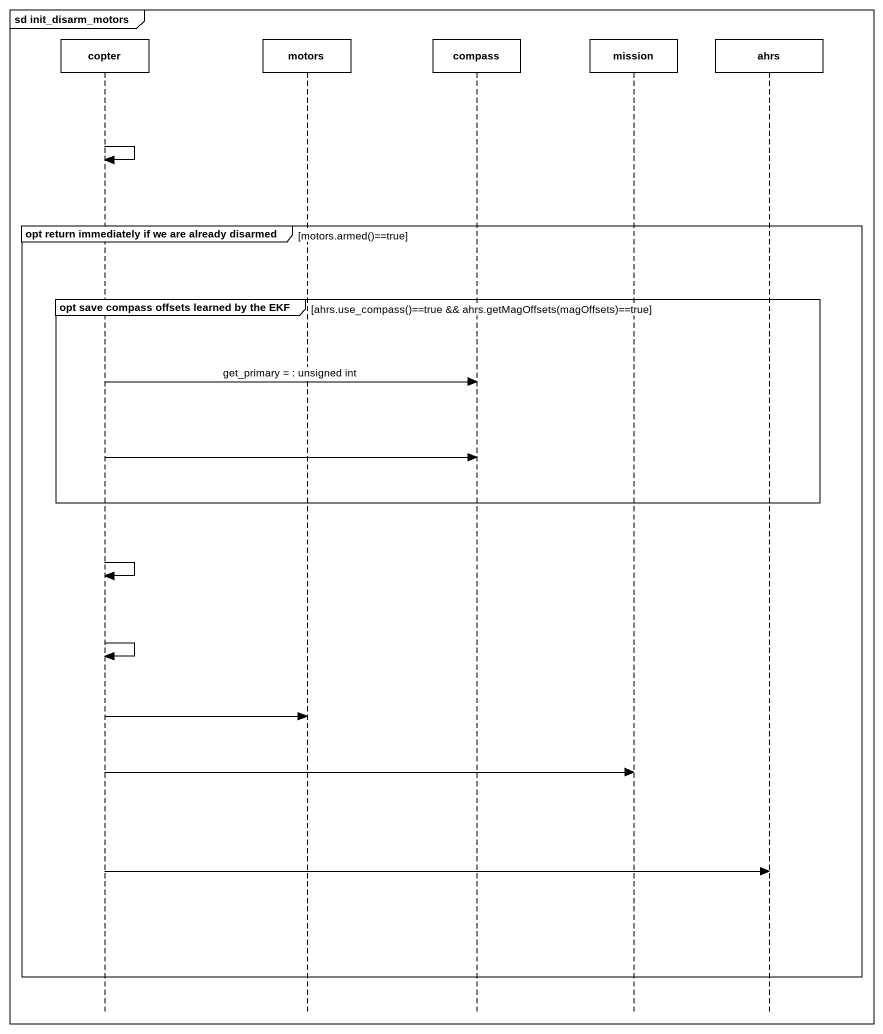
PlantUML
@startuml
mainframe sd init_disarm_motors
hide footbox
participant copter
participant motors
participant compass
participant mission
participant ahrs

copter -> copter
group opt return immediately if we are already disarmed [motors.armed()==true]
  group opt save compass offsets learned by the EKF [ahrs.use_compass()==true && ahrs.getMagOffsets(magOffsets)==true]
    copter -> compass : get_primary = : unsigned int
    copter -> compass
  end
  copter -> copter
  copter -> copter
  copter -> motors
  copter -> mission
  copter -> ahrs
end
@enduml
